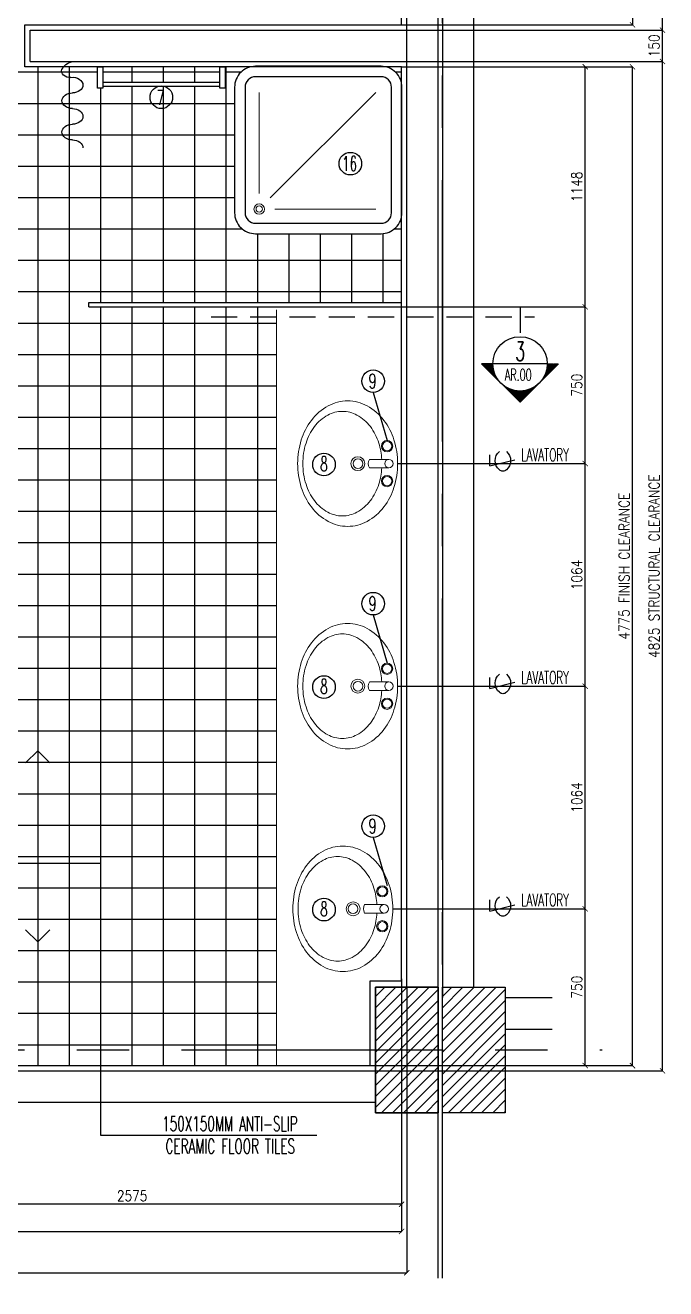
# Model space of a CAD drawing. Extents: x -139655 to -110778, y 166361 to 186286.
# Drawn here: x -117548 to -114487, y 176227 to 182267 of the extents above; entities that cross this region are included whole.
import ezdxf
from ezdxf.enums import TextEntityAlignment as Align

# ---------------------------------------------------------------- set-up
doc = ezdxf.new("R2010")
doc.units = 0
doc.header["$LTSCALE"] = 500
doc.header["$MEASUREMENT"] = 0
doc.linetypes.add('CENTERX2', pattern=[4, 2.5, -0.5, 0.5, -0.5])
doc.linetypes.add('HIDDEN', pattern=[0.375, 0.25, -0.125])
doc.layers.get('0').update_dxf_attribs({"linetype": 'CONTINUOUS'})
doc.layers.get('DEFPOINTS').update_dxf_attribs({"linetype": 'CONTINUOUS'})
for name, color, linetype in [('ARCDIMR', 4, 'CONTINUOUS'), ('AXES', 11, 'CENTERX2'), ('COL', 5, 'CONTINUOUS'), ('CURT', 7, 'CONTINUOUS'), ('Dimout', 4, 'CONTINUOUS'), ('ELE', 3, 'CONTINUOUS'), ('ELEV-MARK', 6, 'CONTINUOUS'), ('FIX', 2, 'CONTINUOUS'), ('HAT', 8, 'CONTINUOUS'), ('PART', 9, 'CONTINUOUS'), ('Plaster', 7, 'CONTINUOUS'), ('Tile', 5, 'CONTINUOUS'), ('TXT', 2, 'CONTINUOUS'), ('WALL', 6, 'CONTINUOUS'), ('WallPartition', 2, 'CONTINUOUS')]:
    doc.layers.add(name, color=color, linetype=linetype)
doc.styles.add('DIM', font='simplex.shx', dxfattribs={"width": 0.85})
doc.styles.add('ROMANS', font='romans.shx', dxfattribs={"width": 0.6})
doc.dimstyles.new('DIM1-25', dxfattribs={"dimscale": 25, "dimtxt": 2, "dimasz": 1, "dimexe": 0.03, "dimexo": 0.03, "dimgap": 0.6, "dimtad": 1, "dimdec": 0, "dimdsep": 46, "dimtxsty": 'DIM', "dimblk1": 'ARCHTICK', "dimblk2": 'ARCHTICK', "dimsah": 1, "dimcen": 0.09, "dimdle": 0.03, "dimclrd": 256, "dimclrt": 2, "dimadec": 0, "dimazin": 0, "dimtfac": 1, "dimtdec": 0, "dimtix": 1, "dimtmove": 1, "dimatfit": 3, "dimldrblk": 'ARCHTICK', "dimfxl": 0, "dimtvp": 2, "dimtolj": 1, "dimtzin": 0, "dimarcsym": 0})

# ---------------------------------------------------------------- blocks, each defined once
blk = doc.blocks.new('SA-P105')
at = {"layer": 'FIX', "lineweight": 20}
for p, q in [((-62.2, 20.2), (-155.4, 20.2)), ((-62.2, -20.2), (-155.4, -20.2))]:
    blk.add_line(p, q, dxfattribs=at)
for points in [[(-284.7, 250, 0.126028), (-354.1, 232.2, 0.105961), (-418.3, 176.8, 0.086149), (-458.6, 98.5, 0.075973), (-473.6, 0, 0.075973), (-458.6, -98.5, 0.086149), (-418.3, -176.8, 0.105961), (-354.1, -232.2, 0.126028), (-284.7, -250, 0.126028), (-215.3, -232.2, 0.105961), (-151.2, -176.8, 0.086149), (-110.9, -98.5, 0.060606), (-96.5, -20.2, 0.075973)], [(-96.5, 20.2, 0.060606), (-110.9, 98.5, 0.086149), (-151.2, 176.8, 0.105961), (-215.3, 232.2, 0.126028), (-284.7, 250, 0.126028)]]:
    blk.add_lwpolyline(points, format="xyb", dxfattribs=at)
for centre, radius in [((-71, 83.5), 27), ((-71, 83.5), 22), ((-210.6, 0), 33.2), ((-210.6, 0), 23.2), ((-62.2, 0), 20.2), ((-71, -83.5), 27), ((-71, -83.5), 22)]:
    blk.add_circle(centre, radius, dxfattribs=at)
for centre, radius, start, end in [((-231.8, 54.8), 252.3, 118.73209, 142.92634), ((-259.7, 105.6), 194.4, 90, 118.73209), ((-259.7, 105.6), 194.4, 61.26791, 90), ((-287.6, 54.8), 252.3, 37.07366, 61.26791), ((-187.9, 21.6), 307.3, 142.92634, 162.62155), ((-331.4, 21.6), 307.3, 17.37845, 37.07366), ((-118.8, 0), 379.8, 162.62155, 180), ((-400.6, 0), 379.8, 0, 17.37845), ((-118.8, 0), 379.8, 180, 197.37845), ((-119.9, 0), 40.9, 150.42895, 209.57105), ((-400.6, 0), 379.8, 342.62155, 0), ((-187.9, -21.6), 307.3, 197.37845, 217.07366), ((-331.4, -21.6), 307.3, 322.92634, 342.62155), ((-231.8, -54.8), 252.3, 217.07366, 241.26791), ((-287.6, -54.8), 252.3, 298.73209, 322.92634), ((-259.7, -105.6), 194.4, 241.26791, 270), ((-259.7, -105.6), 194.4, 270, 298.73209)]:
    blk.add_arc(centre, radius, start, end, dxfattribs=at)
blk = doc.blocks.new('_ARCHTICK')
at = {"color": 0, "linetype": 'ByBlock', "const_width": 0.15}
blk.add_lwpolyline([(-0.5, -0.5), (0.5, 0.5)], dxfattribs=at)
blk = doc.blocks.new('*D153')
at = {"layer": 'DEFPOINTS', "color": 0}
for p in [(-115749.4, 180921.1), (-114871.5, 180921.1), (-115768.2, 180171.3)]:
    blk.add_point(p, dxfattribs=at)
at = {"layer": 'Dimout', "color": 0, "lineweight": -2}
for p, q in [((-115748.7, 180921.1), (-114870.8, 180921.1)), ((-115767.4, 180171.3), (-114870.8, 180171.3))]:
    blk.add_line(p, q, dxfattribs=at)
at = {"layer": 'Dimout', "lineweight": -2}
blk.add_line((-114871.5, 180170.6), (-114871.5, 180921.8), dxfattribs=at)
at = {"layer": 'Dimout', "lineweight": -2, "xscale": 25, "yscale": 25, "zscale": 25}
for p, rotation in [((-114871.5, 180921.1), 90), ((-114871.5, 180171.3), 270)]:
    blk.add_blockref('_ARCHTICK', p, dxfattribs=dict(at, rotation=rotation))
at = {"layer": 'Dimout', "color": 2, "insert": (-114911.5, 180546.2), "char_height": 50, "attachment_point": 5, "rotation": 90, "style": 'DIM'}
blk.add_mtext('\\A1;750', dxfattribs=at)
blk = doc.blocks.new('*X20')
at = {"color": 0}
for p, q in [((14608, 7877), (14819, 8088)), ((14625, 7890), (14821, 8086)), ((14637, 7899), (14823, 8084)), ((14647, 7905), (14825, 8082)), ((14656, 7910), (14826, 8081)), ((14664, 7915), (14828, 8079)), ((14671, 7919), (14830, 8077)), ((14678, 7922), (14832, 8075)), ((14685, 7925), (14833, 8073)), ((14691, 7928), (14835, 8072)), ((14697, 7930), (14837, 8070)), ((14703, 7933), (14839, 8068)), ((14709, 7935), (14841, 8066)), ((14714, 7937), (14842, 8065)), ((14719, 7938), (14844, 8063)), ((14725, 7940), (14846, 8061)), ((14730, 7941), (14848, 8059)), ((14734, 7943), (14849, 8058)), ((14739, 7944), (14851, 8056)), ((14744, 7945), (14853, 8054)), ((14749, 7946), (14855, 8052)), ((14753, 7947), (14856, 8051)), ((14757, 7948), (14858, 8049)), ((14762, 7949), (14860, 8047)), ((14766, 7950), (14862, 8045)), ((14770, 7950), (14863, 8043)), ((14774, 7951), (14865, 8042)), ((14778, 7951), (14867, 8040)), ((14782, 7952), (14869, 8038)), ((14786, 7952), (14871, 8036)), ((14790, 7953), (14872, 8035)), ((14794, 7953), (14874, 8033)), ((14798, 7953), (14876, 8031)), ((14802, 7953), (14878, 8029)), ((14805, 7954), (14879, 8028)), ((14809, 7954), (14881, 8026)), ((14813, 7954), (14883, 8024)), ((14816, 7954), (14885, 8022)), ((14820, 7954), (14886, 8020)), ((14823, 7954), (14888, 8019)), ((14827, 7954), (14890, 8017)), ((14830, 7954), (14892, 8015)), ((14834, 7953), (14894, 8013)), ((14837, 7953), (14895, 8012)), ((14840, 7953), (14897, 8010)), ((14844, 7953), (14899, 8008)), ((14847, 7953), (14901, 8006)), ((14850, 7952), (14902, 8005)), ((14853, 7952), (14904, 8003)), ((14856, 7952), (14906, 8001)), ((14860, 7951), (14908, 7999)), ((14863, 7951), (14909, 7997)), ((14866, 7950), (14911, 7996)), ((14869, 7950), (14913, 7994)), ((14872, 7949), (14915, 7992)), ((14875, 7949), (14917, 7990)), ((14878, 7948), (14918, 7989)), ((14881, 7948), (14920, 7987)), ((14884, 7947), (14922, 7985)), ((14887, 7947), (14924, 7983)), ((14890, 7946), (14925, 7982)), ((14893, 7945), (14927, 7980)), ((14895, 7945), (14929, 7978)), ((14898, 7944), (14931, 7976)), ((14901, 7943), (14932, 7974)), ((14904, 7942), (14934, 7973)), ((14907, 7942), (14936, 7971)), ((14909, 7941), (14938, 7969)), ((14912, 7940), (14939, 7967)), ((14915, 7939), (14941, 7966)), ((14917, 7938), (14943, 7964)), ((14920, 7937), (14945, 7962)), ((14923, 7937), (14947, 7960)), ((14925, 7936), (14948, 7959)), ((14928, 7935), (14950, 7957)), ((14931, 7934), (14952, 7955)), ((14933, 7933), (14954, 7953)), ((14936, 7932), (14955, 7952)), ((14938, 7931), (14957, 7950)), ((14941, 7930), (14959, 7948)), ((14943, 7929), (14961, 7946)), ((14946, 7928), (14962, 7944)), ((14948, 7927), (14964, 7943)), ((14951, 7926), (14966, 7941)), ((14953, 7925), (14968, 7939)), ((14956, 7923), (14970, 7937)), ((14958, 7922), (14971, 7936)), ((14960, 7921), (14973, 7934)), ((14963, 7920), (14975, 7932)), ((14965, 7919), (14977, 7930)), ((14967, 7918), (14978, 7929)), ((14970, 7916), (14980, 7927)), ((14972, 7915), (14982, 7925)), ((14974, 7914), (14984, 7923)), ((14977, 7913), (14985, 7921)), ((14979, 7911), (14987, 7920)), ((14981, 7910), (14989, 7918)), ((14983, 7909), (14991, 7916)), ((14986, 7908), (14993, 7914)), ((14988, 7906), (14994, 7913)), ((14990, 7905), (14996, 7911)), ((14992, 7903), (14998, 7909)), ((14994, 7902), (15000, 7907)), ((14997, 7901), (15001, 7906)), ((14999, 7899), (15003, 7904)), ((15001, 7898), (15005, 7902)), ((15003, 7896), (15007, 7900)), ((15005, 7895), (15008, 7898)), ((15007, 7894), (15010, 7897)), ((15009, 7892), (15012, 7895)), ((15011, 7891), (15014, 7893)), ((15013, 7889), (15016, 7891)), ((15015, 7888), (15017, 7890)), ((15017, 7886), (15019, 7888)), ((15019, 7884), (15021, 7886)), ((15021, 7883), (15023, 7884)), ((15023, 7881), (15024, 7883)), ((15025, 7880), (15026, 7881)), ((15027, 7878), (15028, 7879)), ((15029, 7877), (15030, 7877)), ((15031, 7875), (15031, 7875)), ((15033, 7873), (15033, 7874)), ((15035, 7872), (15035, 7872)), ((15036, 7870), (15037, 7870)), ((15038, 7868), (15038, 7868)), ((15040, 7867), (15040, 7867)), ((15042, 7865), (15042, 7865)), ((15044, 7863), (15044, 7863)), ((15046, 7861), (15046, 7861)), ((15047, 7860), (15047, 7860)), ((15051, 7856), (15051, 7856)), ((15053, 7854), (15053, 7854)), ((15054, 7852), (15054, 7853)), ((14360, 7629), (14571, 7839)), ((14364, 7629), (14557, 7822)), ((14368, 7629), (14549, 7810)), ((14371, 7629), (14542, 7800)), ((14375, 7629), (14537, 7791)), ((14378, 7629), (14533, 7783)), ((14382, 7629), (14529, 7776)), ((14385, 7629), (14525, 7769)), ((14389, 7629), (14522, 7762)), ((14392, 7629), (14519, 7756)), ((14396, 7629), (14517, 7750)), ((14399, 7629), (14515, 7744)), ((14403, 7629), (14513, 7739)), ((14406, 7629), (14511, 7733)), ((14410, 7629), (14509, 7728)), ((14413, 7629), (14507, 7723)), ((14417, 7629), (14506, 7718)), ((14421, 7629), (14505, 7713)), ((14424, 7629), (14503, 7708)), ((14428, 7629), (14502, 7703)), ((15056, 7851), (15056, 7851)), ((15058, 7849), (15058, 7849)), ((15059, 7847), (15060, 7847)), ((15061, 7845), (15061, 7845)), ((15063, 7843), (15063, 7844)), ((15064, 7841), (15065, 7842)), ((15066, 7839), (15067, 7840)), ((15068, 7837), (15069, 7838)), ((15069, 7836), (15070, 7837)), ((15071, 7834), (15072, 7835)), ((15072, 7832), (15074, 7833)), ((15074, 7830), (15076, 7831)), ((15076, 7828), (15077, 7830)), ((15077, 7826), (15079, 7828)), ((15079, 7824), (15081, 7826)), ((15080, 7822), (15083, 7824)), ((15082, 7820), (15084, 7822)), ((15083, 7818), (15086, 7821)), ((15085, 7815), (15088, 7819)), ((15086, 7813), (15090, 7817)), ((15087, 7811), (15092, 7815)), ((15089, 7809), (15093, 7814)), ((15090, 7807), (15095, 7812)), ((15092, 7805), (15097, 7810)), ((15093, 7803), (15099, 7808)), ((15094, 7801), (15100, 7807)), ((15096, 7798), (15102, 7805)), ((15097, 7796), (15104, 7803)), ((15098, 7794), (15106, 7801)), ((15100, 7792), (15107, 7799)), ((15101, 7790), (15109, 7798)), ((15102, 7787), (15111, 7796)), ((15104, 7785), (15113, 7794)), ((15105, 7783), (15115, 7792)), ((15106, 7780), (15116, 7791)), ((15107, 7778), (15118, 7789)), ((15108, 7776), (15120, 7787)), ((15110, 7773), (15122, 7785)), ((15111, 7771), (15123, 7784)), ((15112, 7769), (15125, 7782)), ((15113, 7766), (15127, 7780)), ((15114, 7764), (15129, 7778)), ((15115, 7761), (15130, 7777)), ((15116, 7759), (15132, 7775)), ((15117, 7756), (15134, 7773)), ((15118, 7754), (15136, 7771)), ((15119, 7751), (15137, 7769)), ((15121, 7749), (15139, 7768)), ((15122, 7746), (15141, 7766)), ((15122, 7744), (15143, 7764)), ((15123, 7741), (15145, 7762)), ((15124, 7739), (15146, 7761)), ((15125, 7736), (15148, 7759)), ((15126, 7733), (15150, 7757)), ((15127, 7731), (15152, 7755)), ((15128, 7728), (15153, 7754)), ((15129, 7725), (15155, 7752)), ((15130, 7723), (15157, 7750)), ((15130, 7720), (15159, 7748)), ((15131, 7717), (15160, 7746)), ((15132, 7714), (15162, 7745)), ((15133, 7712), (15164, 7743)), ((15133, 7709), (15166, 7741)), ((15134, 7706), (15168, 7739)), ((15135, 7703), (15169, 7738)), ((15136, 7700), (15171, 7736)), ((15136, 7697), (15173, 7734)), ((15137, 7695), (15175, 7732)), ((15137, 7692), (15176, 7731)), ((15138, 7689), (15178, 7729)), ((15139, 7686), (15180, 7727)), ((15139, 7683), (15182, 7725)), ((15140, 7680), (15183, 7723)), ((15140, 7676), (15185, 7722)), ((15140, 7673), (15187, 7720)), ((15141, 7670), (15189, 7718)), ((15141, 7667), (15191, 7716)), ((15142, 7664), (15192, 7715)), ((15142, 7661), (15194, 7713)), ((15142, 7658), (15196, 7711)), ((15143, 7654), (15198, 7709)), ((15143, 7651), (15199, 7708)), ((15143, 7648), (15201, 7706)), ((15143, 7644), (15203, 7704)), ((15143, 7641), (15205, 7702)), ((14431, 7629), (14501, 7699)), ((14435, 7629), (14500, 7694)), ((14438, 7629), (14499, 7690)), ((14442, 7629), (14499, 7686)), ((14445, 7629), (14498, 7681)), ((14449, 7629), (14497, 7677)), ((14452, 7629), (14497, 7673)), ((14456, 7629), (14496, 7669)), ((14459, 7629), (14496, 7665)), ((14463, 7629), (14495, 7661)), ((14466, 7629), (14495, 7657)), ((14470, 7629), (14494, 7653)), ((14474, 7629), (14494, 7649)), ((14477, 7629), (14494, 7646)), ((14481, 7629), (14494, 7642)), ((14484, 7629), (14494, 7638)), ((14488, 7629), (14494, 7635)), ((14491, 7629), (14494, 7631)), ((15143, 7637), (15206, 7700)), ((15143, 7634), (15208, 7699)), ((15144, 7631), (15210, 7697)), ((15145, 7629), (15212, 7695)), ((15149, 7629), (15214, 7693)), ((15152, 7629), (15215, 7692)), ((15156, 7629), (15217, 7690)), ((15159, 7629), (15219, 7688)), ((15163, 7629), (15221, 7686)), ((15167, 7629), (15222, 7685)), ((15170, 7629), (15224, 7683)), ((15174, 7629), (15226, 7681)), ((15177, 7629), (15228, 7679)), ((15181, 7629), (15229, 7678)), ((15184, 7629), (15231, 7676)), ((15188, 7629), (15233, 7674)), ((15191, 7629), (15235, 7672)), ((15195, 7629), (15236, 7670)), ((15198, 7629), (15238, 7669)), ((15202, 7629), (15240, 7667)), ((15205, 7629), (15242, 7665)), ((15209, 7629), (15244, 7663)), ((15212, 7629), (15245, 7662)), ((15216, 7629), (15247, 7660)), ((15220, 7629), (15249, 7658)), ((15223, 7629), (15251, 7656)), ((15227, 7629), (15252, 7655)), ((15230, 7629), (15254, 7653)), ((15234, 7629), (15256, 7651)), ((15237, 7629), (15258, 7649)), ((15241, 7629), (15259, 7647)), ((15244, 7629), (15261, 7646)), ((15248, 7629), (15263, 7644)), ((15251, 7629), (15265, 7642)), ((15255, 7629), (15267, 7640)), ((15258, 7629), (15268, 7639)), ((15262, 7629), (15270, 7637)), ((15266, 7629), (15272, 7635)), ((15269, 7629), (15274, 7633)), ((15273, 7629), (15275, 7632)), ((15276, 7629), (15277, 7630))]:
    blk.add_line(p, q, dxfattribs=at)
blk = doc.blocks.new('*D46')
at = {"layer": 'DEFPOINTS', "color": 0}
for p in [(-115724.4, 182093.6), (-114502.3, 182093.6), (-115874.4, 177268.6)]:
    blk.add_point(p, dxfattribs=at)
at = {"layer": 'Dimout', "color": 0, "lineweight": -2}
for p, q in [((-115723.7, 182093.6), (-114501.6, 182093.6)), ((-115873.7, 177268.6), (-114501.6, 177268.6))]:
    blk.add_line(p, q, dxfattribs=at)
at = {"layer": 'Dimout', "lineweight": -2}
blk.add_line((-114502.3, 177267.8), (-114502.3, 182094.3), dxfattribs=at)
at = {"layer": 'Dimout', "lineweight": -2, "xscale": 25, "yscale": 25, "zscale": 25}
for p, rotation in [((-114502.3, 182093.6), 90), ((-114502.3, 177268.6), 270)]:
    blk.add_blockref('_ARCHTICK', p, dxfattribs=dict(at, rotation=rotation))
at = {"layer": 'Dimout', "color": 2, "insert": (-114542.3, 179681.1), "char_height": 50, "attachment_point": 5, "rotation": 90, "style": 'DIM'}
blk.add_mtext('\\A1;4825 STRUCTURAL CLEARANCE', dxfattribs=at)
blk = doc.blocks.new('*D45')
at = {"layer": 'DEFPOINTS', "color": 0}
for p in [(-115749.4, 182068.6), (-114645.6, 182068.6), (-115899.4, 177293.6)]:
    blk.add_point(p, dxfattribs=at)
at = {"layer": 'Dimout', "color": 0, "lineweight": -2}
for p, q in [((-115748.7, 182068.6), (-114644.8, 182068.6)), ((-115898.7, 177293.6), (-114644.8, 177293.6))]:
    blk.add_line(p, q, dxfattribs=at)
at = {"layer": 'Dimout', "lineweight": -2}
blk.add_line((-114645.6, 177292.8), (-114645.6, 182069.3), dxfattribs=at)
at = {"layer": 'Dimout', "lineweight": -2, "xscale": 25, "yscale": 25, "zscale": 25}
for p, rotation in [((-114645.6, 182068.6), 90), ((-114645.6, 177293.6), 270)]:
    blk.add_blockref('_ARCHTICK', p, dxfattribs=dict(at, rotation=rotation))
at = {"layer": 'Dimout', "color": 2, "insert": (-114685.6, 179681.1), "char_height": 50, "attachment_point": 5, "rotation": 90, "style": 'DIM'}
blk.add_mtext('\\A1;4775 FINISH CLEARANCE', dxfattribs=at)
blk = doc.blocks.new('*D103')
at = {"layer": 'DEFPOINTS', "color": 0}
for p in [(-115724.4, 177668.6), (-120774.4, 177268.6), (-115724.4, 176303.4)]:
    blk.add_point(p, dxfattribs=at)
at = {"layer": 'Dimout', "color": 0, "lineweight": -2}
for p, q in [((-115724.4, 177667.8), (-115724.4, 176302.7)), ((-120774.4, 177267.8), (-120774.4, 176302.7))]:
    blk.add_line(p, q, dxfattribs=at)
at = {"layer": 'Dimout', "lineweight": -2}
blk.add_line((-120775.2, 176303.4), (-115723.7, 176303.4), dxfattribs=at)
at = {"layer": 'Dimout', "lineweight": -2, "xscale": 25, "yscale": 25, "zscale": 25, "rotation": 180}
blk.add_blockref('_ARCHTICK', (-120774.4, 176303.4), dxfattribs=at)
at = {"layer": 'Dimout', "lineweight": -2, "xscale": 25, "yscale": 25, "zscale": 25}
blk.add_blockref('_ARCHTICK', (-115724.4, 176303.4), dxfattribs=at)
at = {"layer": 'Dimout', "color": 2, "insert": (-118249.4, 176343.4), "char_height": 50, "attachment_point": 5, "style": 'DIM'}
blk.add_mtext('\\A1;5050 STRUCTURAL CLEARANCE', dxfattribs=at)
blk = doc.blocks.new('*D102')
at = {"layer": 'DEFPOINTS', "color": 0}
for p in [(-115749.4, 177710.1), (-120749.4, 177293.6), (-115749.4, 176501)]:
    blk.add_point(p, dxfattribs=at)
at = {"layer": 'Dimout', "color": 0, "lineweight": -2}
for p, q in [((-115749.4, 177709.3), (-115749.4, 176500.2)), ((-120749.4, 177292.8), (-120749.4, 176500.2))]:
    blk.add_line(p, q, dxfattribs=at)
at = {"layer": 'Dimout', "lineweight": -2}
blk.add_line((-120750.2, 176501), (-115748.7, 176501), dxfattribs=at)
at = {"layer": 'Dimout', "lineweight": -2, "xscale": 25, "yscale": 25, "zscale": 25, "rotation": 180}
blk.add_blockref('_ARCHTICK', (-120749.4, 176501), dxfattribs=at)
at = {"layer": 'Dimout', "lineweight": -2, "xscale": 25, "yscale": 25, "zscale": 25}
blk.add_blockref('_ARCHTICK', (-115749.4, 176501), dxfattribs=at)
at = {"layer": 'Dimout', "color": 2, "insert": (-118249.4, 176541), "char_height": 50, "attachment_point": 5, "style": 'DIM'}
blk.add_mtext('\\A1;5000 FINISH CLEARANCE', dxfattribs=at)
blk = doc.blocks.new('*D101')
at = {"layer": 'DEFPOINTS', "color": 0}
for p in [(-115749.4, 177710.1), (-118324.4, 177293.6), (-118324.4, 176631)]:
    blk.add_point(p, dxfattribs=at)
at = {"layer": 'Dimout', "color": 0, "lineweight": -2}
for p, q in [((-115749.4, 177709.3), (-115749.4, 176630.3)), ((-118324.4, 177292.8), (-118324.4, 176630.3))]:
    blk.add_line(p, q, dxfattribs=at)
at = {"layer": 'Dimout', "lineweight": -2}
blk.add_line((-115748.7, 176631), (-118325.2, 176631), dxfattribs=at)
at = {"layer": 'Dimout', "lineweight": -2, "xscale": 25, "yscale": 25, "zscale": 25, "rotation": 180}
blk.add_blockref('_ARCHTICK', (-118324.4, 176631), dxfattribs=at)
at = {"layer": 'Dimout', "lineweight": -2, "xscale": 25, "yscale": 25, "zscale": 25}
blk.add_blockref('_ARCHTICK', (-115749.4, 176631), dxfattribs=at)
at = {"layer": 'Dimout', "color": 2, "insert": (-117036.9, 176671), "char_height": 50, "attachment_point": 5, "style": 'DIM'}
blk.add_mtext('\\A1;2575', dxfattribs=at)
blk = doc.blocks.new('SCNTR', base_point=(3632.66, 549.66))
for q in [(3633.89, 554.57), (3636.1, 543.44)]:
    blk.add_line((3631.12, 543.44), q)
for centre, radius, start, end in [((3630.8, 549.38), 1.99, 133.3084, 182.4789), ((3633.47, 547.5), 5.23, 39.4883, 140.5117), ((3630.8, 549.21), 1.99, 177.5211, 226.6916), ((3633.47, 551.09), 5.23, 219.4883, 320.5117)]:
    blk.add_arc(centre, radius, start, end)
blk = doc.blocks.new('C5V')
at = {"layer": 'HAT'}
h = blk.add_hatch(dxfattribs=at)
h.set_pattern_fill('ANSI31', color=256, scale=300, style=0)
h.set_pattern_definition([(45, (-249196.182, -54711.005), (-26.5165043, 26.5165043), [])])
h.paths.add_polyline_path([(-20, 600), (-320, 600), (-320, 300), (-20, 300)])
h.paths.add_polyline_path([(-20, 300), (-320, 300), (-320, 0), (-20, 0)])
h = blk.add_hatch(dxfattribs=at)
h.set_pattern_fill('ANSI31', color=256, scale=300, style=0)
h.set_pattern_definition([(45, (-248876.182, -54711.005), (-26.5165043, 26.5165043), [])])
h.paths.add_polyline_path([(300, 600), (0, 600), (0, 300), (300, 300)])
h.paths.add_polyline_path([(300, 300), (0, 300), (0, 0), (300, 0)])
at = {"layer": 'COL'}
for points in [[(-20, 600), (-20, 0), (-320, 0), (-320, 600)], [(300, 600), (300, 0), (0, 0), (0, 600)]]:
    blk.add_lwpolyline(points, close=True, dxfattribs=at)
blk = doc.blocks.new('*D107')
at = {"layer": 'DEFPOINTS', "color": 0}
for p in [(-115791.2, 178043.3), (-114871.5, 178043.3), (-115899.4, 177293.6)]:
    blk.add_point(p, dxfattribs=at)
at = {"layer": 'Dimout', "color": 0, "lineweight": -2}
for p, q in [((-115790.4, 178043.3), (-114870.8, 178043.3)), ((-115898.7, 177293.6), (-114870.8, 177293.6))]:
    blk.add_line(p, q, dxfattribs=at)
at = {"layer": 'Dimout', "lineweight": -2}
blk.add_line((-114871.5, 177292.8), (-114871.5, 178044.1), dxfattribs=at)
at = {"layer": 'Dimout', "lineweight": -2, "xscale": 25, "yscale": 25, "zscale": 25}
for p, rotation in [((-114871.5, 178043.3), 90), ((-114871.5, 177293.6), 270)]:
    blk.add_blockref('_ARCHTICK', p, dxfattribs=dict(at, rotation=rotation))
at = {"layer": 'Dimout', "color": 2, "insert": (-114911.5, 177668.5), "char_height": 50, "attachment_point": 5, "rotation": 90, "style": 'DIM'}
blk.add_mtext('\\A1;750', dxfattribs=at)
blk = doc.blocks.new('*D106')
at = {"layer": 'DEFPOINTS', "color": 0}
for p in [(-115768.2, 179107.3), (-114871.5, 179107.3), (-115791.2, 178043.3)]:
    blk.add_point(p, dxfattribs=at)
at = {"layer": 'Dimout', "color": 0, "lineweight": -2}
for p, q in [((-115767.4, 179107.3), (-114870.8, 179107.3)), ((-115790.4, 178043.3), (-114870.8, 178043.3))]:
    blk.add_line(p, q, dxfattribs=at)
at = {"layer": 'Dimout', "lineweight": -2}
blk.add_line((-114871.5, 178042.6), (-114871.5, 179108.1), dxfattribs=at)
at = {"layer": 'Dimout', "lineweight": -2, "xscale": 25, "yscale": 25, "zscale": 25}
for p, rotation in [((-114871.5, 179107.3), 90), ((-114871.5, 178043.3), 270)]:
    blk.add_blockref('_ARCHTICK', p, dxfattribs=dict(at, rotation=rotation))
at = {"layer": 'Dimout', "color": 2, "insert": (-114911.5, 178575.3), "char_height": 50, "attachment_point": 5, "rotation": 90, "style": 'DIM'}
blk.add_mtext('\\A1;1064', dxfattribs=at)
blk = doc.blocks.new('*D44')
at = {"layer": 'DEFPOINTS', "color": 0}
for p in [(-115768.2, 180171.3), (-114871.5, 180171.3), (-115768.2, 179107.3)]:
    blk.add_point(p, dxfattribs=at)
at = {"layer": 'Dimout', "color": 0, "lineweight": -2}
for p, q in [((-115767.4, 180171.3), (-114870.8, 180171.3)), ((-115767.4, 179107.3), (-114870.8, 179107.3))]:
    blk.add_line(p, q, dxfattribs=at)
at = {"layer": 'Dimout', "lineweight": -2}
blk.add_line((-114871.5, 179106.6), (-114871.5, 180172.1), dxfattribs=at)
at = {"layer": 'Dimout', "lineweight": -2, "xscale": 25, "yscale": 25, "zscale": 25}
for p, rotation in [((-114871.5, 180171.3), 90), ((-114871.5, 179107.3), 270)]:
    blk.add_blockref('_ARCHTICK', p, dxfattribs=dict(at, rotation=rotation))
at = {"layer": 'Dimout', "color": 2, "insert": (-114911.5, 179639.3), "char_height": 50, "attachment_point": 5, "rotation": 90, "style": 'DIM'}
blk.add_mtext('\\A1;1064', dxfattribs=at)
blk = doc.blocks.new('*D139')
at = {"layer": 'DEFPOINTS', "color": 0}
for p in [(-115824.4, 184868.6), (-114502.3, 184868.6), (-115724.4, 182243.6)]:
    blk.add_point(p, dxfattribs=at)
at = {"layer": 'Dimout', "color": 0, "lineweight": -2}
for p, q in [((-115823.7, 184868.6), (-114501.6, 184868.6)), ((-115723.7, 182243.6), (-114501.6, 182243.6))]:
    blk.add_line(p, q, dxfattribs=at)
at = {"layer": 'Dimout', "lineweight": -2}
blk.add_line((-114502.3, 182242.8), (-114502.3, 184869.3), dxfattribs=at)
at = {"layer": 'Dimout', "lineweight": -2, "xscale": 25, "yscale": 25, "zscale": 25}
for p, rotation in [((-114502.3, 184868.6), 90), ((-114502.3, 182243.6), 270)]:
    blk.add_blockref('_ARCHTICK', p, dxfattribs=dict(at, rotation=rotation))
at = {"layer": 'Dimout', "color": 2, "insert": (-114542.3, 183556.1), "char_height": 50, "attachment_point": 5, "rotation": 90, "style": 'DIM'}
blk.add_mtext('\\A1;2625 STRUCTURAL CLEARANCE', dxfattribs=at)
blk = doc.blocks.new('*D138')
at = {"layer": 'DEFPOINTS', "color": 0}
for p in [(-115849.4, 184843.6), (-115749.4, 182268.6), (-114645.6, 182268.6)]:
    blk.add_point(p, dxfattribs=at)
at = {"layer": 'Dimout', "color": 0, "lineweight": -2}
for p, q in [((-115848.7, 184843.6), (-114644.8, 184843.6)), ((-115748.7, 182268.6), (-114644.8, 182268.6))]:
    blk.add_line(p, q, dxfattribs=at)
at = {"layer": 'Dimout', "lineweight": -2}
blk.add_line((-114645.6, 184844.3), (-114645.6, 182267.8), dxfattribs=at)
at = {"layer": 'Dimout', "lineweight": -2, "xscale": 25, "yscale": 25, "zscale": 25}
for p, rotation in [((-114645.6, 184843.6), 90), ((-114645.6, 182268.6), 270)]:
    blk.add_blockref('_ARCHTICK', p, dxfattribs=dict(at, rotation=rotation))
at = {"layer": 'Dimout', "color": 2, "insert": (-114685.6, 183556.1), "char_height": 50, "attachment_point": 5, "rotation": 90, "style": 'DIM'}
blk.add_mtext('\\A1;2575 FINISH CLEARANCE', dxfattribs=at)
blk = doc.blocks.new('A$C5C5B3FF0')
at = {"layer": 'CURT'}
for centre, major_axis, start_param, end_param in [((25, 356.2), (-79.1, 0), 3.926991, 4.390638), ((62.9, 365.7), (-39.1, 0), 1.419382, 3.463343), ((25, 356.2), (79.1, 0), 0.321751, 0.785398), ((49.5, 300), (49.5, 0), 1.419382, 3.141593), ((50, 300), (50, 0), 3.141593, 4.712389), ((50, 225), (-50, 0), 3.141593, 4.712389), ((50, 150), (50, 0), 1.570796, 3.141593), ((50, 225), (50, 0), 4.712389, 6.283185), ((50, 150), (50, 0), 3.141593, 4.712389), ((50, 75), (50, 0), 0, 1.570796), ((50, 75), (-50, 0), 1.570796, 3.141593), ((50, 0), (50, 0), 1.570796, 3.141593)]:
    blk.add_ellipse(centre, major_axis=major_axis, ratio=0.75, start_param=start_param, end_param=end_param, dxfattribs=at)
blk = doc.blocks.new('*D154')
at = {"layer": 'DEFPOINTS', "color": 0}
for p in [(-115724.4, 182243.6), (-114502.3, 182243.6), (-115724.4, 182093.6)]:
    blk.add_point(p, dxfattribs=at)
at = {"layer": 'Dimout', "color": 0, "lineweight": -2}
for p, q in [((-115723.7, 182243.6), (-114501.6, 182243.6)), ((-115723.7, 182093.6), (-114501.6, 182093.6))]:
    blk.add_line(p, q, dxfattribs=at)
at = {"layer": 'Dimout', "lineweight": -2}
blk.add_line((-114502.3, 182092.8), (-114502.3, 182244.3), dxfattribs=at)
at = {"layer": 'Dimout', "lineweight": -2, "xscale": 25, "yscale": 25, "zscale": 25}
for p, rotation in [((-114502.3, 182243.6), 90), ((-114502.3, 182093.6), 270)]:
    blk.add_blockref('_ARCHTICK', p, dxfattribs=dict(at, rotation=rotation))
at = {"layer": 'Dimout', "color": 2, "insert": (-114542.3, 182168.6), "char_height": 50, "attachment_point": 5, "rotation": 90, "style": 'DIM'}
blk.add_mtext('\\A1;150', dxfattribs=at)
blk = doc.blocks.new('*D152')
at = {"layer": 'DEFPOINTS', "color": 0}
for p in [(-115749.4, 182068.6), (-114871.5, 182068.6), (-115749.4, 180921.1)]:
    blk.add_point(p, dxfattribs=at)
at = {"layer": 'Dimout', "color": 0, "lineweight": -2}
for p, q in [((-115748.7, 182068.6), (-114870.8, 182068.6)), ((-115748.7, 180921.1), (-114870.8, 180921.1))]:
    blk.add_line(p, q, dxfattribs=at)
at = {"layer": 'Dimout', "lineweight": -2}
blk.add_line((-114871.5, 180920.3), (-114871.5, 182069.3), dxfattribs=at)
at = {"layer": 'Dimout', "lineweight": -2, "xscale": 25, "yscale": 25, "zscale": 25}
for p, rotation in [((-114871.5, 182068.6), 90), ((-114871.5, 180921.1), 270)]:
    blk.add_blockref('_ARCHTICK', p, dxfattribs=dict(at, rotation=rotation))
at = {"layer": 'Dimout', "color": 2, "insert": (-114911.5, 181494.8), "char_height": 50, "attachment_point": 5, "rotation": 90, "style": 'DIM'}
blk.add_mtext('\\A1;1148', dxfattribs=at)
blk = doc.blocks.new('A$C6F351844')
for p, q in [((0, 0.1016), (0.0254, 0.1016)), ((0, 0), (0, 0.1016)), ((0.0254, 0.1016), (0.0254, 0)), ((0.5842, 0.0921), (0.0254, 0.0921)), ((0.5842, 0.073), (0.0254, 0.073)), ((0.5842, 0), (0.5842, 0.1016)), ((0.5842, 0.1016), (0.6096, 0.1016)), ((0.6096, 0.1016), (0.6096, 0)), ((0.0254, 0), (0, 0)), ((0.6096, 0), (0.5842, 0))]:
    blk.add_line(p, q)

msp = doc.modelspace()

# ---------------------------------------------------------------- linework, layer by layer
at = {"layer": 'AXES'}
for p, q in [((-115574.4, 176276.8), (-115574.4, 185469.2)), ((-115554.4, 176276.8), (-115554.4, 185469.2)), ((-126801.3, 177368.6), (-114791, 177368.6))]:
    msp.add_line(p, q, dxfattribs=at)
at = {"layer": 'ELE'}
for p, q in [((-115885.1, 180511.9), (-115818.4, 180281.9)), ((-115885.1, 179447.9), (-115818.4, 179217.9)), ((-117488, 178798.4), (-117488, 177885.3)), ((-115885.1, 178383.9), (-115818.4, 178153.9))]:
    msp.add_line(p, q, dxfattribs=at)
msp.add_lwpolyline([(-116155, 176959.2), (-117186.2, 176959.2), (-117186.2, 178259.8), (-118014.6, 178259.8)], dxfattribs=at)
at = {"layer": 'ELEV-MARK', "color": 6, "linetype": 'HIDDEN'}
for p, q in [((-115183.1, 180921.7), (-115183.1, 180778.3)), ((-116659.9, 180872.9), (-115114.7, 180872.9))]:
    msp.add_line(p, q, dxfattribs=at)
at = {"layer": 'ELEV-MARK', "color": 6}
for p, q in [((-115367, 180648.3), (-115183.1, 180464.4)), ((-115313.1, 180648.3), (-115367, 180648.3)), ((-115053.1, 180648.3), (-115313.1, 180648.3)), ((-114999.3, 180648.3), (-115183.1, 180464.4))]:
    msp.add_line(p, q, dxfattribs=at)
msp.add_circle((-115183.1, 180648.3), 130, dxfattribs=at)
at = {"layer": 'FIX', "lineweight": 20}
for p, q in [((-116429.7, 181463.3), (-116429.7, 181945.6)), ((-116376.7, 181441.3), (-115872.4, 181945.6)), ((-116354.7, 181388.3), (-115872.4, 181388.3))]:
    msp.add_line(p, q, dxfattribs=at)
at = {"layer": 'FIX', "linetype": 'Continuous', "lineweight": 20}
msp.add_line((-116347.4, 177293.6), (-116347.4, 180906.1), dxfattribs=at)
at = {"layer": 'FIX'}
for points in [[(-115747.4, 181370.6), (-115747.4, 181970.6, 0.414214), (-115847.4, 182070.6), (-116447.4, 182070.6, 0.414214), (-116547.4, 181970.6), (-116547.4, 181370.6, 0.414214), (-116447.4, 181270.6), (-115847.4, 181270.6, 0.414214)], [(-115797.4, 181370.6), (-115797.4, 181970.6, 0.414214), (-115847.4, 182020.6), (-116447.4, 182020.6, 0.414214), (-116497.4, 181970.6), (-116497.4, 181370.6, 0.414214), (-116447.4, 181320.6), (-115847.4, 181320.6, 0.414214)]]:
    msp.add_lwpolyline(points, format="xyb", close=True, dxfattribs=at)
at = {"layer": 'FIX', "color": 2}
for centre in [(-116897.5, 181922.6), (-115994.1, 181605.4), (-115885.1, 180565.9), (-116120.2, 180167.4), (-115885.1, 179501.9), (-116120.2, 179103.4), (-115885.1, 178437.9), (-116120.2, 178039.4)]:
    msp.add_circle(centre, 54, dxfattribs=at)
at = {"layer": 'FIX', "lineweight": 20}
for radius in [25, 25, 15, 15]:
    msp.add_circle((-116429.7, 181388.3), radius, dxfattribs=at)
at = {"layer": 'PART', "linetype": 'ByBlock'}
for p, q in [((-117244.4, 180941.1), (-115749.4, 180941.1)), ((-117244.4, 180921.1), (-117244.4, 180941.1)), ((-117244.4, 180921.1), (-115749.4, 180921.1))]:
    msp.add_line(p, q, dxfattribs=at)
at = {"layer": 'Plaster'}
msp.add_lwpolyline([(-120749.4, 177618.6), (-120749.4, 177293.6), (-115899.4, 177293.6), (-115899.4, 177698.9), (-115749.4, 177698.9), (-115749.4, 182068.6), (-117549.3, 182068.6), (-117549.6, 182268.6), (-115749.4, 182268.6), (-115749.4, 182993.6), (-115899.4, 182993.6), (-115899.4, 183742.1), (-115849.4, 183742.1), (-115849.4, 184843.6), (-121311.9, 184843.6)], dxfattribs=at)
at = {"layer": 'Tile'}
for p, q in [((-119254.4, 182043.6), (-117202.3, 182043.6)), ((-117486.9, 177293.6), (-117486.9, 182068.6)), ((-117336.9, 177293.6), (-117336.9, 182068.6)), ((-117176.9, 182043.6), (-116618.1, 182043.6)), ((-117036.9, 181995.6), (-117036.9, 182068.6)), ((-116886.9, 181995.6), (-116886.9, 182068.6)), ((-116736.9, 181995.6), (-116736.9, 182068.6)), ((-116592.7, 182043.6), (-116515.8, 182043.6)), ((-116586.9, 180941.1), (-116586.9, 182068.6)), ((-115779.1, 182043.6), (-115749.4, 182043.6)), ((-117186.9, 180941.1), (-117186.9, 181967)), ((-117036.9, 180941.1), (-117036.9, 181976.5)), ((-116886.9, 180941.1), (-116886.9, 181976.5)), ((-116736.9, 180941.1), (-116736.9, 181976.5)), ((-119274.4, 181893.6), (-116547.4, 181893.6)), ((-120749.4, 181743.6), (-116547.4, 181743.6)), ((-120179.1, 181593.6), (-116547.4, 181593.6)), ((-120168, 181443.6), (-116547.4, 181443.6)), ((-120749.4, 181293.6), (-116511.2, 181293.6)), ((-116436.9, 180941.1), (-116436.9, 181270.6)), ((-116286.9, 180941.1), (-116286.9, 181270.6)), ((-116136.9, 180941.1), (-116136.9, 181270.6)), ((-115986.9, 180941.1), (-115986.9, 181270.6)), ((-115836.9, 180941.1), (-115836.9, 181271.1)), ((-115783.6, 181293.6), (-115749.4, 181293.6)), ((-120636.1, 181143.6), (-115749.4, 181143.6)), ((-119254.4, 180993.6), (-115749.4, 180993.6)), ((-117186.9, 177293.6), (-117186.9, 180921.1)), ((-117036.9, 177293.6), (-117036.9, 180921.1)), ((-116886.9, 177293.6), (-116886.9, 180921.1)), ((-116736.9, 177293.6), (-116736.9, 180921.1)), ((-116586.9, 177293.6), (-116586.9, 180921.1)), ((-116436.9, 177293.6), (-116436.9, 180921.1)), ((-119254.4, 180843.6), (-116347.4, 180843.6)), ((-120680.5, 180693.6), (-116347.4, 180693.6)), ((-120073.5, 180543.6), (-116347.4, 180543.6)), ((-120073.5, 180393.6), (-116347.4, 180393.6)), ((-120073.5, 180243.6), (-116347.4, 180243.6)), ((-120073.5, 180093.6), (-116347.4, 180093.6)), ((-119254.4, 179943.6), (-116347.4, 179943.6)), ((-119199.4, 179793.6), (-116347.4, 179793.6)), ((-119199.4, 179643.6), (-116347.4, 179643.6)), ((-120749.4, 179493.6), (-116347.4, 179493.6)), ((-120749.4, 179343.6), (-116347.4, 179343.6)), ((-120749.4, 179193.6), (-116347.4, 179193.6)), ((-120749.4, 179043.6), (-116347.4, 179043.6)), ((-120749.4, 178893.6), (-116347.4, 178893.6)), ((-120749.4, 178743.6), (-116347.4, 178743.6)), ((-120749.4, 178593.6), (-116347.4, 178593.6)), ((-120774.4, 178443.6), (-116347.4, 178443.6)), ((-120774.4, 178293.6), (-116347.4, 178293.6)), ((-120774.4, 178143.6), (-116347.4, 178143.6)), ((-120774.4, 177993.6), (-116347.4, 177993.6)), ((-120774.4, 177843.6), (-116347.4, 177843.6)), ((-119924.4, 177693.6), (-116347.4, 177693.6)), ((-120749.4, 177543.6), (-116347.4, 177543.6)), ((-120749.4, 177393.6), (-116347.4, 177393.6))]:
    msp.add_line(p, q, dxfattribs=at)
at = {"layer": 'WALL'}
for p, q in [((-115554.4, 183118.6), (-115554.4, 177618.6)), ((-115724.4, 177668.6), (-115724.4, 183018.6)), ((-115574.4, 177618.6), (-115574.4, 183018.5)), ((-115404.4, 177668.6), (-115404.4, 183018.6)), ((-117524.3, 182243.6), (-115724.4, 182243.6)), ((-117524.3, 182093.6), (-115724.4, 182093.6)), ((-115254.4, 177618.6), (-115029.4, 177618.6)), ((-115254.4, 177468.6), (-115029.4, 177468.6)), ((-120774.4, 177268.6), (-115874.4, 177268.6)), ((-120774.4, 177118.6), (-115874.4, 177118.6))]:
    msp.add_line(p, q, dxfattribs=at)
at = {"layer": 'WALL', "linetype": 'ByBlock'}
msp.add_line((-117524.3, 182093.6), (-117524.3, 182243.6), dxfattribs=at)
at = {"layer": 'WALL', "linetype": 'ByBlock', "ltscale": 0.3}
for points in [[(-115574.4, 177668.6), (-115874.4, 177668.6), (-115874.4, 177068.6), (-115574.4, 177068.6)], [(-115254.4, 177068.6), (-115554.4, 177068.6), (-115554.4, 177668.6), (-115254.4, 177668.6)]]:
    msp.add_lwpolyline(points, close=True, dxfattribs=at)
at = {"layer": 'WallPartition', "color": 6}
for points in [[(-117546, 178740.4), (-117488, 178798.4), (-117430, 178740.4)], [(-117546, 177943.3), (-117488, 177885.3), (-117430, 177943.3)]]:
    msp.add_lwpolyline(points, dxfattribs=at)

# ---------------------------------------------------------------- block references
at = {"layer": 'ARCDIMR', "xscale": -10.75199999992037, "yscale": 10.75199999992037, "zscale": 10.752, "rotation": 270}
for p in [(-115261.1, 180176.8), (-115261.1, 179112.8), (-115261.1, 178048.8)]:
    msp.add_blockref('SCNTR', p, dxfattribs=at)
at = {"layer": 'COL', "linetype": 'ByBlock'}
msp.add_blockref('C5V', (-115554.4, 177068.6), dxfattribs=at)
at = {"layer": 'CURT', "linetype": 'ByBlock', "xscale": -1}
msp.add_blockref('A$C5C5B3FF0', (-117272.3, 181681.1), dxfattribs=at)
at = {"layer": 'ELEV-MARK', "color": 11, "xscale": 0.4000000000232831, "yscale": 0.4000000000232831, "zscale": 0.4, "rotation": 180}
msp.add_blockref('*X20', (-109255.6, 183699.8), dxfattribs=at)
at = {"layer": 'FIX', "xscale": 1000, "yscale": 1000, "zscale": 1000, "rotation": 180.00000000011}
msp.add_blockref('A$C6F351844', (-116592.7, 182068.6), dxfattribs=at)
at = {"layer": 'FIX', "linetype": 'Continuous', "lineweight": 20}
for p in [(-115747.4, 180171.3), (-115747.4, 179107.3), (-115770.4, 178043.3)]:
    msp.add_blockref('SA-P105', p, dxfattribs=at)

# ---------------------------------------------------------------- texts
at = {"layer": 'ELEV-MARK', "color": 6, "style": 'ROMANS', "width": 0.6}
msp.add_attdef('3', text='1', height=90, dxfattribs=at).set_placement((-115182.2, 180708.1), align=Align.MIDDLE)
at = {"layer": 'ELEV-MARK', "color": 2, "style": 'ROMANS', "width": 0.6}
msp.add_attdef('AR.00', text='S-00', height=56, dxfattribs=at).set_placement((-115191.3, 180596), align=Align.MIDDLE)
at = {"layer": 'TXT', "style": 'ROMANS', "width": 0.6}
for s, height, p in [('7', 70, (-116919.1, 181886)), ('16', 70, (-116034, 181570.7)), ('9', 70, (-115905.9, 180531.1)), ('LAVATORY', 60, (-115177.8, 180183.5)), ('8', 70, (-116138.3, 180135.3)), ('9', 70, (-115905.9, 179467.1)), ('8', 70, (-116138.3, 179071.3)), ('LAVATORY', 60, (-115177.8, 179119.5)), ('9', 70, (-115905.9, 178403.1)), ('LAVATORY', 60, (-115177.8, 178055.5)), ('8', 70, (-116138.3, 178007.3)), ('150X150MM ANTI-SLIP', 70, (-116893.6, 176981.1)), ('CERAMIC FLOOR TILES', 70, (-116877.6, 176873.1))]:
    msp.add_text(s, height=height, dxfattribs=at).set_placement(p)

# ---------------------------------------------------------------- dimensions: what is measured, and where the dimension line sits
at = {"layer": 'Dimout'}
for base, p1, p2, angle, text, picture, middle in [((-114502.3, 184868.6), (-115724.4, 182243.6), (-115824.4, 184868.6), 90, '<> STRUCTURAL CLEARANCE', '*D139', (-114542.3, 183556.1)), ((-114645.6, 182268.6), (-115849.4, 184843.6), (-115749.4, 182268.6), 270, '<> FINISH CLEARANCE', '*D138', (-114685.6, 183556.1)), ((-114502.3, 182093.6), (-115874.4, 177268.6), (-115724.4, 182093.6), 90, '<> STRUCTURAL CLEARANCE', '*D46', (-114542.3, 179681.1)), ((-114645.6, 182068.6), (-115899.4, 177293.6), (-115749.4, 182068.6), 90, '<> FINISH CLEARANCE', '*D45', (-114685.6, 179681.1))]:
    dim = msp.add_linear_dim(base=base, p1=p1, p2=p2, angle=angle, text=text, dimstyle='DIM1-25', dxfattribs=at)
    dim.commit()
    dim.dimension.update_dxf_attribs({"geometry": picture, "text_midpoint": middle})
for base, p1, p2, picture, middle in [((-114502.3, 182243.6), (-115724.4, 182093.6), (-115724.4, 182243.6), '*D154', (-114542.3, 182168.6)), ((-114871.5306581, 182068.5889819), (-115749.4055039, 180921.0889819), (-115749.4055039, 182068.5889819), '*D152', (-114911.5306581, 181494.8389819)), ((-114871.5, 180921.1), (-115768.2, 180171.3), (-115749.4, 180921.1), '*D153', (-114911.5, 180546.2)), ((-114871.5, 180171.3), (-115768.2, 179107.3), (-115768.2, 180171.3), '*D44', (-114911.5, 179639.3)), ((-114871.5, 179107.3), (-115791.2, 178043.3), (-115768.2, 179107.3), '*D106', (-114911.5, 178575.3)), ((-114871.5, 178043.3), (-115899.4, 177293.6), (-115791.2, 178043.3), '*D107', (-114911.5, 177668.5))]:
    dim = msp.add_linear_dim(base=base, p1=p1, p2=p2, angle=90, dimstyle='DIM1-25', dxfattribs=at)
    dim.commit()
    dim.dimension.update_dxf_attribs({"geometry": picture, "text_midpoint": middle})
for base, p1, p2, text, picture, middle in [((-115749.4, 176501), (-120749.4, 177293.6), (-115749.4, 177710.1), '<> FINISH CLEARANCE', '*D102', (-118249.4, 176541)), ((-115724.4, 176303.4), (-120774.4, 177268.6), (-115724.4, 177668.6), '<> STRUCTURAL CLEARANCE', '*D103', (-118249.4, 176343.4))]:
    dim = msp.add_linear_dim(base=base, p1=p1, p2=p2, text=text, dimstyle='DIM1-25', dxfattribs=at)
    dim.commit()
    dim.dimension.update_dxf_attribs({"geometry": picture, "text_midpoint": middle})
dim = msp.add_linear_dim(base=(-118324.4, 176631), p1=(-115749.4, 177710.1), p2=(-118324.4, 177293.6), dimstyle='DIM1-25', dxfattribs=at)
dim.commit()
dim.dimension.update_dxf_attribs({"geometry": '*D101', "text_midpoint": (-117036.9, 176671)})

doc.saveas('drawing.dxf')
